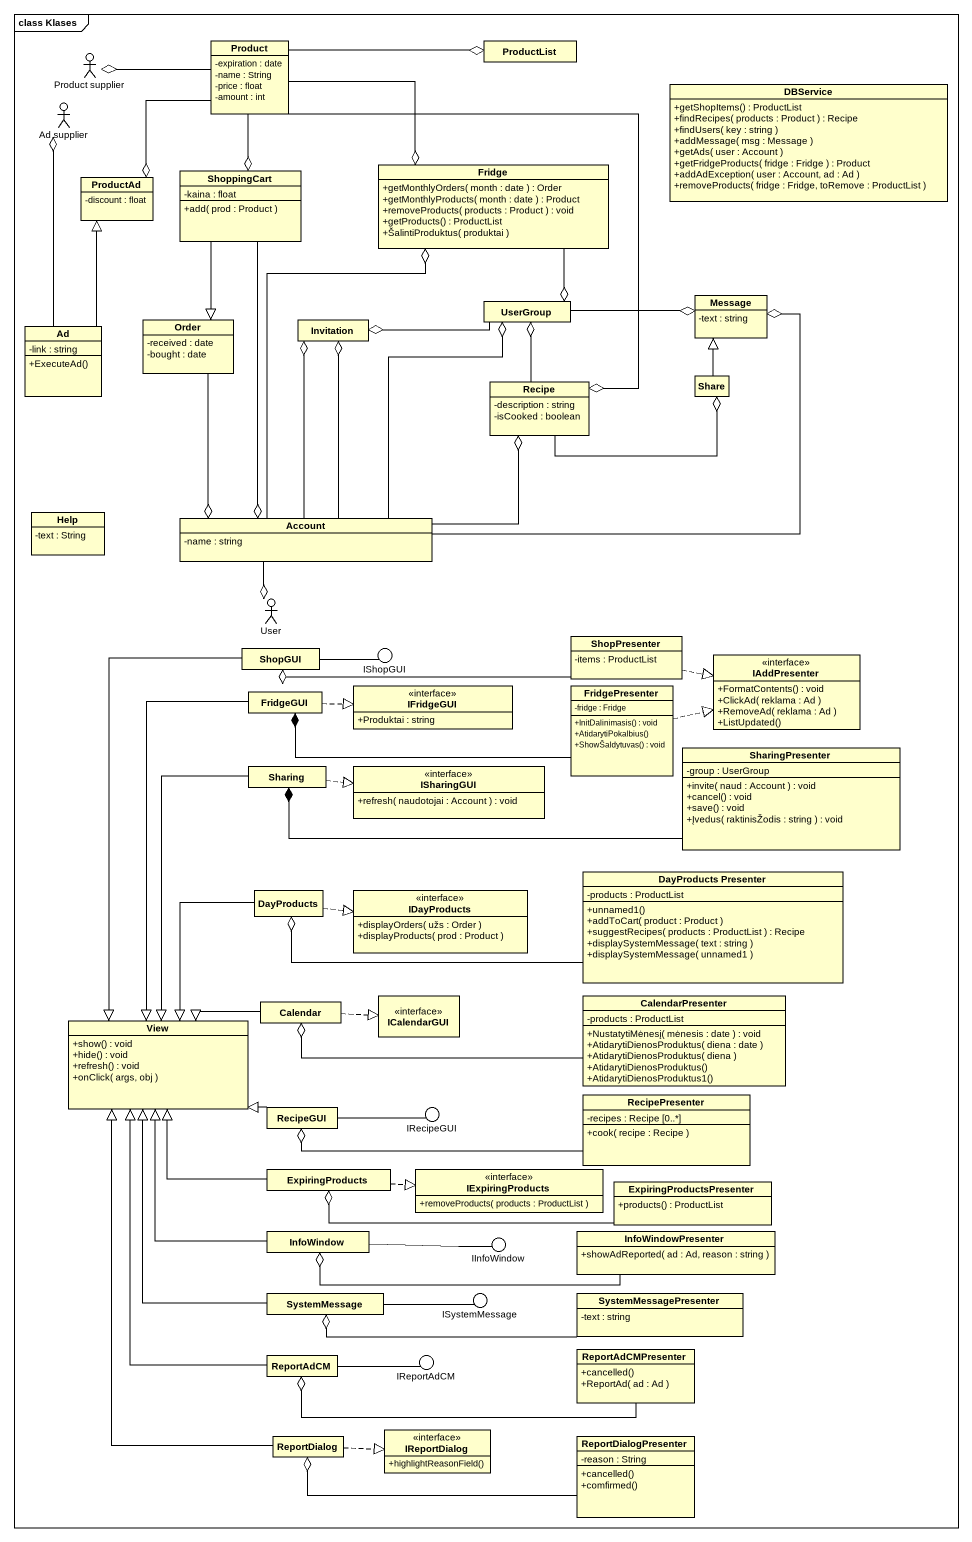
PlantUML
@startuml
mainframe class Klases
allowmixing
hide circle
hide empty members
skinparam classAttributeIconSize 0
actor "Product supplier" as Product_supplier
class Product {
  -expiration : date
  -name : String
  -price : float
  -amount : int
}
class ProductList
class DBService {
  +getShopItems() : ProductList
  +findRecipes( products : Product ) : Recipe
  +findUsers( key : string )
  +addMessage( msg : Message )
  +getAds( user : Account )
  +getFridgeProducts( fridge : Fridge ) : Product
  +addAdException( user : Account, ad : Ad )
  +removeProducts( fridge : Fridge, toRemove : ProductList )
}
actor "Ad supplier" as Ad_supplier
class ShoppingCart {
  -kaina : float
  +add( prod : Product )
}
class Fridge {
  +getMonthlyOrders( month : date ) : Order
  +getMonthlyProducts( month : date ) : Product
  +removeProducts( products : Product ) : void
  +getProducts() : ProductList
  +ŠalintiProduktus( produktai )
}
class ProductAd {
  -discount : float
}
class Message {
  -text : string
}
class Ad {
  -link : string
  +ExecuteAd()
}
class Order {
  -received : date
  -bought : date
}
class Invitation
class UserGroup
class Share
class Recipe {
  -description : string
  -isCooked : boolean
}
class Help {
  -text : String
}
class Account {
  -name : string
}
actor User
class ShopGUI
() IShopGUI
class ShopPresenter {
  -items : ProductList
}
interface IAddPresenter {
  +FormatContents() : void
  +ClickAd( reklama : Ad )
  +RemoveAd( reklama : Ad )
  +ListUpdated()
}
class FridgeGUI
interface IFridgeGUI {
  +Produktai : string
}
class FridgePresenter {
  -fridge : Fridge
  +InitDalinimasis() : void
  +AtidarytiPokalbius()
  +ShowŠaldytuvas() : void
}
class Sharing
interface ISharingGUI {
  +refresh( naudotojai : Account ) : void
}
class SharingPresenter {
  -group : UserGroup
  +invite( naud : Account ) : void
  +cancel() : void
  +save() : void
  +Įvedus( raktinisŽodis : string ) : void
}
class DayProducts
interface IDayProducts {
  +displayOrders( užs : Order )
  +displayProducts( prod : Product )
}
class "DayProducts Presenter" as DayProducts_Presenter {
  -products : ProductList
  +unnamed1()
  +addToCart( product : Product )
  +suggestRecipes( products : ProductList ) : Recipe
  +displaySystemMessage( text : string )
  +displaySystemMessage( unnamed1 )
}
class Calendar
interface ICalendarGUI
class CalendarPresenter {
  -products : ProductList
  +NustatytiMėnesį( mėnesis : date ) : void
  +AtidarytiDienosProduktus( diena : date )
  +AtidarytiDienosProduktus( diena )
  +AtidarytiDienosProduktus()
  +AtidarytiDienosProduktus1()
}
class View {
  +show() : void
  +hide() : void
  +refresh() : void
  +onClick( args, obj )
}
class RecipeGUI
() IRecipeGUI
class RecipePresenter {
  -recipes : Recipe [0..*]
  +cook( recipe : Recipe )
}
class ExpiringProducts
interface IExpiringProducts {
  +removeProducts( products : ProductList )
}
class ExpiringProductsPresenter {
  +products() : ProductList
}
class InfoWindow
() IInfoWindow
class InfoWindowPresenter {
  +showAdReported( ad : Ad, reason : string )
}
class SystemMessage
() ISystemMessage
class SystemMessagePresenter {
  -text : string
}
class ReportAdCM
() IReportAdCM
class ReportAdCMPresenter {
  +cancelled()
  +ReportAd( ad : Ad )
}
class ReportDialog
interface IReportDialog {
  +highlightReasonField()
}
class ReportDialogPresenter {
  -reason : String
  +cancelled()
  +comfirmed()
}
Product_supplier o-right- Product
ProductList o-left- Product
Ad_supplier o-- Ad
ShoppingCart o-up- Product
ShoppingCart --|> Order
Fridge o-left- Product
Fridge o-- Account
ProductAd o-up- Product
Message o-left- UserGroup
Message o-left- Account
Ad -up-|> ProductAd
Invitation o-right- UserGroup
Invitation o-- Account
Invitation o-- Account
UserGroup o-up- Fridge
UserGroup o-- Recipe
UserGroup o-- Account
Share -up-|> Message
Share o-left- Recipe
Recipe o-up- Product
Recipe o-left- Account
Account o-up- ShoppingCart
Account o-up- Order
User o-up- Account
ShopGUI -right- IShopGUI
ShopGUI o-right- ShopPresenter
ShopGUI --|> View
ShopPresenter .right.|> IAddPresenter
FridgeGUI .right.|> IFridgeGUI
FridgeGUI *-right- FridgePresenter
FridgeGUI --|> View
FridgePresenter .right.|> IAddPresenter
Sharing .right.|> ISharingGUI
Sharing *-right- SharingPresenter
Sharing --|> View
DayProducts .right.|> IDayProducts
DayProducts o-right- DayProducts_Presenter
DayProducts --|> View
Calendar .right.|> ICalendarGUI
Calendar o-right- CalendarPresenter
Calendar -left-|> View
RecipeGUI -left-|> View
RecipeGUI -right- IRecipeGUI
RecipeGUI o-right- RecipePresenter
ExpiringProducts -up-|> View
ExpiringProducts .right.|> IExpiringProducts
ExpiringProducts o-right- ExpiringProductsPresenter
InfoWindow -up-|> View
InfoWindow -right- IInfoWindow
InfoWindow o-right- InfoWindowPresenter
SystemMessage -up-|> View
SystemMessage -right- ISystemMessage
SystemMessage o-right- SystemMessagePresenter
ReportAdCM -up-|> View
ReportAdCM -right- IReportAdCM
ReportAdCM o-right- ReportAdCMPresenter
ReportDialog -up-|> View
ReportDialog .right.|> IReportDialog
ReportDialog o-right- ReportDialogPresenter
@enduml
